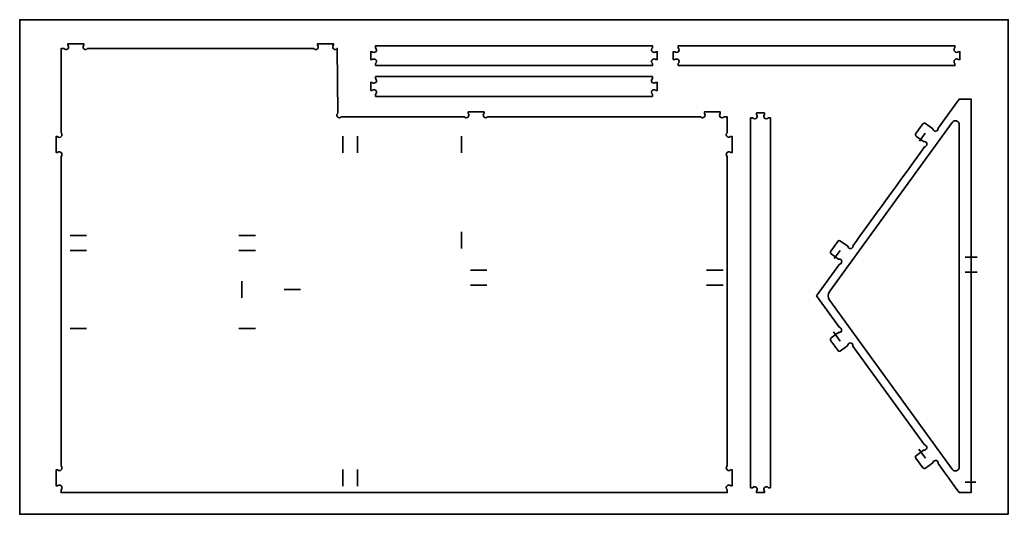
# Model space of a CAD drawing. Header units: millimetres. Extents: x -2454 to 295, y -161 to 465.
# Drawn here: x -305 to 295, y 165 to 465 of the extents above; entities that cross this region are included whole.
import ezdxf

# ---------------------------------------------------------------- set-up
doc = ezdxf.new("R2010")
doc.units = ezdxf.units.MM
doc.header["$MEASUREMENT"] = 0
for name, color, linetype in [('Cut Inside', 7, 'Continuous'), ('Cut On', 7, 'Continuous'), ('Cut Outside', 7, 'Continuous'), ('Score', 7, 'Continuous')]:
    doc.layers.add(name, color=color, linetype=linetype)

msp = doc.modelspace()

# ---------------------------------------------------------------- linework, layer by layer
at = {"layer": 'Cut Inside', "color": 22, "lineweight": 35}
for points in [[(186.9897, 300.7693), (186.9897, 300.7693), (261.2744, 403.1882), (261.2744, 403.1882)], [(261.2744, 403.1882), (262.6402, 405.0709), (265.6171, 404.1053), (265.6171, 401.7788)], [(265.6171, 401.7788), (265.6171, 401.7788), (265.6171, 194.1233), (265.6171, 194.1233)], [(186.9897, 295.1328), (185.7705, 296.814), (185.7705, 299.0881), (186.9897, 300.7693)], [(261.2744, 192.7142), (261.2744, 192.7142), (186.9897, 295.1328), (186.9897, 295.1328)], [(265.6171, 194.1233), (265.6171, 191.7971), (262.6402, 190.8311), (261.2744, 192.7142)]]:
    msp.add_open_spline(points, degree=3, dxfattribs=at)
at = {"layer": 'Cut On', "color": 140, "lineweight": 35}
for points in [[(245.0231, 396.6492), (245.0231, 396.6492), (241.4529, 391.8393), (241.4529, 391.8393)], [(-108.583, 394.7843), (-108.583, 394.7843), (-108.583, 384.7168), (-108.583, 384.7168)], [(-99.5831, 394.7843), (-99.5831, 394.7843), (-99.5831, 384.7168), (-99.5831, 384.7168)], [(-36.583, 394.7843), (-36.583, 394.7843), (-36.583, 384.7168), (-36.583, 384.7168)], [(-36.583, 336.7754), (-36.583, 336.7754), (-36.583, 326.7078), (-36.583, 326.7078)], [(-274.1166, 334.5508), (-274.1166, 334.5508), (-264.0491, 334.5508), (-264.0491, 334.5508)], [(-171.6667, 334.5508), (-171.6667, 334.5508), (-161.5992, 334.5508), (-161.5992, 334.5508)], [(-274.1166, 325.5508), (-274.1166, 325.5508), (-264.0491, 325.5508), (-264.0491, 325.5508)], [(-171.6667, 325.5508), (-171.6667, 325.5508), (-161.5992, 325.5508), (-161.5992, 325.5508)], [(193.3646, 325.4107), (193.3646, 325.4107), (189.7944, 320.6008), (189.7944, 320.6008)], [(269.2173, 321.3358), (269.2173, 321.3358), (276.5336, 321.3358), (276.5336, 321.3358)], [(-31.1168, 313.4417), (-31.1168, 313.4417), (-21.0493, 313.4417), (-21.0493, 313.4417)], [(112.2831, 313.4417), (112.2831, 313.4417), (122.3507, 313.4417), (122.3507, 313.4417)], [(269.2173, 312.2517), (269.2173, 312.2517), (276.5336, 312.2517), (276.5336, 312.2517)], [(-169.7829, 306.8844), (-169.7829, 306.8844), (-169.7829, 296.8169), (-169.7829, 296.8169)], [(-144.2167, 301.8506), (-144.2167, 301.8506), (-134.1492, 301.8506), (-134.1492, 301.8506)], [(-31.1168, 304.4417), (-31.1168, 304.4417), (-21.0493, 304.4417), (-21.0493, 304.4417)], [(112.2831, 304.4417), (112.2831, 304.4417), (122.3507, 304.4417), (122.3507, 304.4417)], [(-274.1166, 278.1508), (-274.1166, 278.1508), (-264.0491, 278.1508), (-264.0491, 278.1508)], [(-171.6667, 278.1508), (-171.6667, 278.1508), (-161.5992, 278.1508), (-161.5992, 278.1508)], [(193.374, 270.4978), (193.374, 270.4978), (189.2652, 276.1361), (189.2652, 276.1361)], [(245.1073, 199.3808), (245.1073, 199.3808), (240.9986, 205.0192), (240.9986, 205.0192)], [(-108.583, 192.5843), (-108.583, 192.5843), (-108.583, 182.5168), (-108.583, 182.5168)], [(-99.5831, 192.5843), (-99.5831, 192.5843), (-99.5831, 182.5168), (-99.5831, 182.5168)], [(269.2173, 184.899), (269.2173, 184.899), (275.6517, 184.899), (275.6517, 184.899)]]:
    msp.add_open_spline(points, degree=3, dxfattribs=at)
at = {"layer": 'Cut Outside', "color": 75, "lineweight": 35}
for points, knots in [([(-275.404, 450.0195), (-275.16, 449.7404), (-275.0122, 449.375), (-275.0122, 448.9752), (-275.0122, 448.9752), (-275.0122, 448.0984), (-275.7229, 447.3877), (-276.5997, 447.3877), (-276.5997, 447.3877), (-277.0858, 447.3877), (-277.5209, 447.6062), (-277.8121, 447.9503)], [0, 0, 0, 0, 0.25, 0.25, 0.25, 0.25000001, 0.5, 0.5, 0.5, 0.50000001, 1, 1, 1, 1]), ([(-265.84, 450.0195), (-265.84, 450.0195), (-265.8044, 450.0996), (-265.8044, 450.0996), (-265.8044, 450.0996), (-265.8044, 450.0996), (-265.8044, 450.9507), (-265.8044, 450.9507), (-265.8044, 450.9507), (-265.8044, 450.9507), (-275.4038, 450.9507), (-275.4038, 450.9507), (-275.4038, 450.9507), (-275.4038, 450.9507), (-275.404, 450.0195), (-275.404, 450.0195)], [0, 0, 0, 0, 0.2, 0.2, 0.2, 0.20000001, 0.4, 0.4, 0.4, 0.40000001, 0.6, 0.6, 0.6, 0.60000001, 1, 1, 1, 1]), ([(-263.4319, 447.9503), (-263.7231, 447.6062), (-264.1581, 447.3877), (-264.6443, 447.3877), (-264.6443, 447.3877), (-265.521, 447.3877), (-266.2318, 448.0984), (-266.2318, 448.9752), (-266.2318, 448.9752), (-266.2318, 449.375), (-266.0839, 449.7404), (-265.84, 450.0195)], [0, 0, 0, 0, 0.25, 0.25, 0.25, 0.25000001, 0.5, 0.5, 0.5, 0.50000001, 1, 1, 1, 1]), ([(-123.8775, 450.0195), (-123.6335, 449.7404), (-123.4856, 449.375), (-123.4856, 448.9752), (-123.4856, 448.9752), (-123.4856, 448.0984), (-124.1964, 447.3877), (-125.0731, 447.3877), (-125.0731, 447.3877), (-125.5593, 447.3877), (-125.9943, 447.6062), (-126.2855, 447.9503)], [0, 0, 0, 0, 0.25, 0.25, 0.25, 0.25000001, 0.5, 0.5, 0.5, 0.50000001, 1, 1, 1, 1]), ([(-114.3134, 450.0195), (-114.3134, 450.0195), (-114.2779, 450.0996), (-114.2779, 450.0996), (-114.2779, 450.0996), (-114.2779, 450.0996), (-114.2779, 450.9507), (-114.2779, 450.9507), (-114.2779, 450.9507), (-114.2779, 450.9507), (-123.8773, 450.9507), (-123.8773, 450.9507), (-123.8773, 450.9507), (-123.8773, 450.9507), (-123.8775, 450.0195), (-123.8775, 450.0195)], [0, 0, 0, 0, 0.2, 0.2, 0.2, 0.20000001, 0.4, 0.4, 0.4, 0.40000001, 0.6, 0.6, 0.6, 0.60000001, 1, 1, 1, 1]), ([(-111.9053, 447.9503), (-112.1965, 447.6062), (-112.6316, 447.3877), (-113.1177, 447.3877), (-113.1177, 447.3877), (-113.9945, 447.3877), (-114.7052, 448.0984), (-114.7052, 448.9752), (-114.7052, 448.9752), (-114.7052, 449.375), (-114.5574, 449.7404), (-114.3134, 450.0195)], [0, 0, 0, 0, 0.25, 0.25, 0.25, 0.25000001, 0.5, 0.5, 0.5, 0.50000001, 1, 1, 1, 1]), ([(-277.8121, 447.9503), (-277.8121, 447.9503), (-279.6041, 447.9507), (-279.6041, 447.9507), (-279.6041, 447.9507), (-279.6041, 447.9507), (-279.6041, 396.9229), (-279.6041, 396.9229), (-279.6041, 396.9229), (-279.6041, 396.9229), (-279.6044, 396.9992), (-279.6044, 396.9992), (-279.6044, 396.9992), (-279.6044, 396.9992), (-279.6041, 396.9229), (-279.6041, 396.9229)], [0, 0, 0, 0, 0.2, 0.2, 0.2, 0.20000001, 0.4, 0.4, 0.4, 0.40000001, 0.6, 0.6, 0.6, 0.60000001, 1, 1, 1, 1]), ([(-126.2855, 447.9503), (-126.2855, 447.9503), (-263.3556, 447.9507), (-263.3556, 447.9507), (-263.3556, 447.9507), (-263.3556, 447.9507), (-263.4319, 447.9503), (-263.4319, 447.9503)], [0, 0, 0, 0, 0.33333333, 0.33333333, 0.33333333, 0.33333334, 1, 1, 1, 1]), ([(-111.6054, 408.892), (-111.6054, 408.892), (-111.9053, 447.9503), (-111.9053, 447.9503), (-111.9053, 447.9503), (-111.9053, 447.9503), (-111.6043, 447.9507), (-111.6043, 447.9507)], [0, 0, 0, 0, 0.33333333, 0.33333333, 0.33333333, 0.33333334, 1, 1, 1, 1]), ([(-90.7122, 446.023), (-90.7122, 446.023), (-90.7923, 446.0586), (-90.7923, 446.0586), (-90.7923, 446.0586), (-90.7923, 446.0586), (-91.6434, 446.0586), (-91.6434, 446.0586), (-91.6434, 446.0586), (-91.6434, 446.0586), (-91.6434, 441.2585), (-91.6434, 441.2585), (-91.6434, 441.2585), (-91.6434, 441.2585), (-90.7122, 441.2584), (-90.7122, 441.2584)], [0, 0, 0, 0, 0.2, 0.2, 0.2, 0.20000001, 0.4, 0.4, 0.4, 0.40000001, 0.6, 0.6, 0.6, 0.60000001, 1, 1, 1, 1]), ([(-88.643, 448.4311), (-88.2989, 448.1399), (-88.0804, 447.7048), (-88.0804, 447.2187), (-88.0804, 447.2187), (-88.0804, 446.342), (-88.7912, 445.6312), (-89.6679, 445.6312), (-89.6679, 445.6312), (-90.0678, 445.6312), (-90.4331, 445.779), (-90.7122, 446.023)], [0, 0, 0, 0, 0.25, 0.25, 0.25, 0.25000001, 0.5, 0.5, 0.5, 0.50000001, 1, 1, 1, 1]), ([(79.3562, 448.4668), (79.3562, 448.4668), (79.3566, 449.6587), (79.3566, 449.6587), (79.3566, 449.6587), (79.3566, 449.6587), (-88.643, 449.6587), (-88.643, 449.6587), (-88.643, 449.6587), (-88.643, 449.6587), (-88.643, 448.4311), (-88.643, 448.4311)], [0, 0, 0, 0, 0.25, 0.25, 0.25, 0.25000001, 0.5, 0.5, 0.5, 0.50000001, 1, 1, 1, 1]), ([(81.4254, 446.0587), (81.1463, 445.8147), (80.781, 445.6669), (80.3811, 445.6669), (80.3811, 445.6669), (79.5044, 445.6669), (78.7936, 446.3777), (78.7936, 447.2544), (78.7936, 447.2544), (78.7936, 447.7405), (79.0121, 448.1756), (79.3562, 448.4668)], [0, 0, 0, 0, 0.25, 0.25, 0.25, 0.25000001, 0.5, 0.5, 0.5, 0.50000001, 1, 1, 1, 1]), ([(81.4254, 441.2941), (81.4254, 441.2941), (81.5055, 441.2585), (81.5055, 441.2585), (81.5055, 441.2585), (81.5055, 441.2585), (82.3566, 441.2585), (82.3566, 441.2585), (82.3566, 441.2585), (82.3566, 441.2585), (82.3566, 446.0586), (82.3566, 446.0586), (82.3566, 446.0586), (82.3566, 446.0586), (81.4254, 446.0587), (81.4254, 446.0587)], [0, 0, 0, 0, 0.2, 0.2, 0.2, 0.20000001, 0.4, 0.4, 0.4, 0.40000001, 0.6, 0.6, 0.6, 0.60000001, 1, 1, 1, 1]), ([(92.9472, 446.023), (92.9472, 446.023), (92.8671, 446.0586), (92.8671, 446.0586), (92.8671, 446.0586), (92.8671, 446.0586), (92.016, 446.0586), (92.016, 446.0586), (92.016, 446.0586), (92.016, 446.0586), (92.016, 441.2585), (92.016, 441.2585), (92.016, 441.2585), (92.016, 441.2585), (92.9472, 441.2584), (92.9472, 441.2584)], [0, 0, 0, 0, 0.2, 0.2, 0.2, 0.20000001, 0.4, 0.4, 0.4, 0.40000001, 0.6, 0.6, 0.6, 0.60000001, 1, 1, 1, 1]), ([(95.0164, 448.4311), (95.3605, 448.1399), (95.579, 447.7048), (95.579, 447.2187), (95.579, 447.2187), (95.579, 446.342), (94.8682, 445.6312), (93.9915, 445.6312), (93.9915, 445.6312), (93.5916, 445.6312), (93.2263, 445.779), (92.9472, 446.023)], [0, 0, 0, 0, 0.25, 0.25, 0.25, 0.25000001, 0.5, 0.5, 0.5, 0.50000001, 1, 1, 1, 1]), ([(263.0157, 448.4668), (263.0157, 448.4668), (263.0161, 449.6587), (263.0161, 449.6587), (263.0161, 449.6587), (263.0161, 449.6587), (95.0164, 449.6587), (95.0164, 449.6587), (95.0164, 449.6587), (95.0164, 449.6587), (95.0164, 448.4311), (95.0164, 448.4311)], [0, 0, 0, 0, 0.25, 0.25, 0.25, 0.25000001, 0.5, 0.5, 0.5, 0.50000001, 1, 1, 1, 1]), ([(265.0849, 446.0587), (264.8058, 445.8147), (264.4405, 445.6669), (264.0406, 445.6669), (264.0406, 445.6669), (263.1639, 445.6669), (262.4531, 446.3777), (262.4531, 447.2544), (262.4531, 447.2544), (262.4531, 447.7405), (262.6716, 448.1756), (263.0157, 448.4668)], [0, 0, 0, 0, 0.25, 0.25, 0.25, 0.25000001, 0.5, 0.5, 0.5, 0.50000001, 1, 1, 1, 1]), ([(265.0849, 441.2941), (265.0849, 441.2941), (265.165, 441.2585), (265.165, 441.2585), (265.165, 441.2585), (265.165, 441.2585), (266.0161, 441.2585), (266.0161, 441.2585), (266.0161, 441.2585), (266.0161, 441.2585), (266.0161, 446.0586), (266.0161, 446.0586), (266.0161, 446.0586), (266.0161, 446.0586), (265.0849, 446.0587), (265.0849, 446.0587)], [0, 0, 0, 0, 0.2, 0.2, 0.2, 0.20000001, 0.4, 0.4, 0.4, 0.40000001, 0.6, 0.6, 0.6, 0.60000001, 1, 1, 1, 1]), ([(-90.7122, 441.2584), (-90.4331, 441.5023), (-90.0678, 441.6502), (-89.6679, 441.6502), (-89.6679, 441.6502), (-88.7912, 441.6502), (-88.0804, 440.9394), (-88.0804, 440.0627), (-88.0804, 440.0627), (-88.0804, 439.5766), (-88.2989, 439.1415), (-88.643, 438.8503)], [0, 0, 0, 0, 0.25, 0.25, 0.25, 0.25000001, 0.5, 0.5, 0.5, 0.50000001, 1, 1, 1, 1]), ([(-88.643, 437.6584), (-88.643, 437.6584), (79.3566, 437.6584), (79.3566, 437.6584), (79.3566, 437.6584), (79.3566, 437.6584), (79.3566, 438.8097), (79.3566, 438.8097), (79.3566, 438.8097), (79.3566, 438.8097), (79.3562, 438.886), (79.3562, 438.886)], [0, 0, 0, 0, 0.25, 0.25, 0.25, 0.25000001, 0.5, 0.5, 0.5, 0.50000001, 1, 1, 1, 1]), ([(79.3562, 438.886), (79.0121, 439.1772), (78.7936, 439.6123), (78.7936, 440.0984), (78.7936, 440.0984), (78.7936, 440.9751), (79.5044, 441.6859), (80.3811, 441.6859), (80.3811, 441.6859), (80.781, 441.6859), (81.1463, 441.538), (81.4254, 441.2941)], [0, 0, 0, 0, 0.25, 0.25, 0.25, 0.25000001, 0.5, 0.5, 0.5, 0.50000001, 1, 1, 1, 1]), ([(92.9472, 441.2584), (93.2263, 441.5023), (93.5916, 441.6502), (93.9915, 441.6502), (93.9915, 441.6502), (94.8682, 441.6502), (95.579, 440.9394), (95.579, 440.0627), (95.579, 440.0627), (95.579, 439.5766), (95.3605, 439.1415), (95.0164, 438.8503)], [0, 0, 0, 0, 0.25, 0.25, 0.25, 0.25000001, 0.5, 0.5, 0.5, 0.50000001, 1, 1, 1, 1]), ([(95.0164, 437.6584), (95.0164, 437.6584), (263.0161, 437.6584), (263.0161, 437.6584), (263.0161, 437.6584), (263.0161, 437.6584), (263.0161, 438.8097), (263.0161, 438.8097), (263.0161, 438.8097), (263.0161, 438.8097), (263.0157, 438.886), (263.0157, 438.886)], [0, 0, 0, 0, 0.25, 0.25, 0.25, 0.25000001, 0.5, 0.5, 0.5, 0.50000001, 1, 1, 1, 1]), ([(263.0157, 438.886), (262.6716, 439.1772), (262.4531, 439.6123), (262.4531, 440.0984), (262.4531, 440.0984), (262.4531, 440.9751), (263.1639, 441.6859), (264.0406, 441.6859), (264.0406, 441.6859), (264.4405, 441.6859), (264.8058, 441.538), (265.0849, 441.2941)], [0, 0, 0, 0, 0.25, 0.25, 0.25, 0.25000001, 0.5, 0.5, 0.5, 0.50000001, 1, 1, 1, 1]), ([(-90.7122, 427.3713), (-90.7122, 427.3713), (-90.7923, 427.4068), (-90.7923, 427.4068), (-90.7923, 427.4068), (-90.7923, 427.4068), (-91.6434, 427.4068), (-91.6434, 427.4068), (-91.6434, 427.4068), (-91.6434, 427.4068), (-91.6434, 422.6068), (-91.6434, 422.6068), (-91.6434, 422.6068), (-91.6434, 422.6068), (-90.7122, 422.6066), (-90.7122, 422.6066)], [0, 0, 0, 0, 0.2, 0.2, 0.2, 0.20000001, 0.4, 0.4, 0.4, 0.40000001, 0.6, 0.6, 0.6, 0.60000001, 1, 1, 1, 1]), ([(-88.643, 429.7794), (-88.2989, 429.4882), (-88.0804, 429.0531), (-88.0804, 428.567), (-88.0804, 428.567), (-88.0804, 427.6902), (-88.7912, 426.9795), (-89.6679, 426.9795), (-89.6679, 426.9795), (-90.0678, 426.9795), (-90.4331, 427.1273), (-90.7122, 427.3713)], [0, 0, 0, 0, 0.25, 0.25, 0.25, 0.25000001, 0.5, 0.5, 0.5, 0.50000001, 1, 1, 1, 1]), ([(79.3562, 429.8151), (79.3562, 429.8151), (79.3566, 431.007), (79.3566, 431.007), (79.3566, 431.007), (79.3566, 431.007), (-88.643, 431.007), (-88.643, 431.007), (-88.643, 431.007), (-88.643, 431.007), (-88.643, 429.7794), (-88.643, 429.7794)], [0, 0, 0, 0, 0.25, 0.25, 0.25, 0.25000001, 0.5, 0.5, 0.5, 0.50000001, 1, 1, 1, 1]), ([(81.4254, 427.407), (81.1463, 427.163), (80.781, 427.0152), (80.3811, 427.0152), (80.3811, 427.0152), (79.5044, 427.0152), (78.7936, 427.7259), (78.7936, 428.6027), (78.7936, 428.6027), (78.7936, 429.0888), (79.0121, 429.5239), (79.3562, 429.8151)], [0, 0, 0, 0, 0.25, 0.25, 0.25, 0.25000001, 0.5, 0.5, 0.5, 0.50000001, 1, 1, 1, 1]), ([(81.4254, 422.6423), (81.4254, 422.6423), (81.5055, 422.6068), (81.5055, 422.6068), (81.5055, 422.6068), (81.5055, 422.6068), (82.3566, 422.6068), (82.3566, 422.6068), (82.3566, 422.6068), (82.3566, 422.6068), (82.3566, 427.4068), (82.3566, 427.4068), (82.3566, 427.4068), (82.3566, 427.4068), (81.4254, 427.407), (81.4254, 427.407)], [0, 0, 0, 0, 0.2, 0.2, 0.2, 0.20000001, 0.4, 0.4, 0.4, 0.40000001, 0.6, 0.6, 0.6, 0.60000001, 1, 1, 1, 1]), ([(-90.7122, 422.6066), (-90.4331, 422.8506), (-90.0678, 422.9984), (-89.6679, 422.9984), (-89.6679, 422.9984), (-88.7912, 422.9984), (-88.0804, 422.2877), (-88.0804, 421.4109), (-88.0804, 421.4109), (-88.0804, 420.9248), (-88.2989, 420.4898), (-88.643, 420.1986)], [0, 0, 0, 0, 0.25, 0.25, 0.25, 0.25000001, 0.5, 0.5, 0.5, 0.50000001, 1, 1, 1, 1]), ([(-88.643, 419.0067), (-88.643, 419.0067), (79.3566, 419.0067), (79.3566, 419.0067), (79.3566, 419.0067), (79.3566, 419.0067), (79.3566, 420.1579), (79.3566, 420.1579), (79.3566, 420.1579), (79.3566, 420.1579), (79.3562, 420.2343), (79.3562, 420.2343)], [0, 0, 0, 0, 0.25, 0.25, 0.25, 0.25000001, 0.5, 0.5, 0.5, 0.50000001, 1, 1, 1, 1]), ([(79.3562, 420.2343), (79.0121, 420.5255), (78.7936, 420.9605), (78.7936, 421.4466), (78.7936, 421.4466), (78.7936, 422.3234), (79.5044, 423.0341), (80.3811, 423.0341), (80.3811, 423.0341), (80.781, 423.0341), (81.1463, 422.8863), (81.4254, 422.6423)], [0, 0, 0, 0, 0.25, 0.25, 0.25, 0.25000001, 0.5, 0.5, 0.5, 0.50000001, 1, 1, 1, 1]), ([(252.8139, 399.6565), (252.8139, 399.6565), (265.621, 417.3493), (265.621, 417.3493), (265.621, 417.3493), (265.621, 417.3493), (272.8211, 417.3493), (272.8211, 417.3493), (272.8211, 417.3493), (272.8211, 417.3493), (272.8211, 178.5491), (272.8211, 178.5491), (272.8211, 178.5491), (272.8211, 178.5491), (265.621, 178.5491), (265.621, 178.5491), (265.621, 178.5491), (265.621, 178.5491), (252.7961, 196.2232), (252.7961, 196.2232)], [0, 0, 0, 0, 0.16666667, 0.16666667, 0.16666667, 0.16666668, 0.33333333, 0.33333333, 0.33333333, 0.33333334, 0.5, 0.5, 0.5, 0.50000001, 0.66666667, 0.66666667, 0.66666667, 0.66666668, 1, 1, 1, 1]), ([(-109.4813, 406.5494), (-109.7714, 406.2345), (-110.1873, 406.0372), (-110.6492, 406.0372), (-110.6492, 406.0372), (-111.5259, 406.0372), (-112.2367, 406.748), (-112.2367, 407.6247), (-112.2367, 407.6247), (-112.2367, 408.1424), (-111.9889, 408.6022), (-111.6054, 408.892)], [0, 0, 0, 0, 0.25, 0.25, 0.25, 0.25000001, 0.5, 0.5, 0.5, 0.50000001, 1, 1, 1, 1]), ([(-32.4412, 408.6284), (-32.1972, 408.3493), (-32.0494, 407.984), (-32.0494, 407.5841), (-32.0494, 407.5841), (-32.0494, 406.7074), (-32.7601, 405.9966), (-33.6369, 405.9966), (-33.6369, 405.9966), (-34.123, 405.9966), (-34.5581, 406.2151), (-34.8493, 406.5593)], [0, 0, 0, 0, 0.25, 0.25, 0.25, 0.25000001, 0.5, 0.5, 0.5, 0.50000001, 1, 1, 1, 1]), ([(-22.8772, 408.6284), (-22.8772, 408.6284), (-22.8416, 408.7085), (-22.8416, 408.7085), (-22.8416, 408.7085), (-22.8416, 408.7085), (-22.8416, 409.5596), (-22.8416, 409.5596), (-22.8416, 409.5596), (-22.8416, 409.5596), (-32.441, 409.5596), (-32.441, 409.5596), (-32.441, 409.5596), (-32.441, 409.5596), (-32.4412, 408.6284), (-32.4412, 408.6284)], [0, 0, 0, 0, 0.2, 0.2, 0.2, 0.20000001, 0.4, 0.4, 0.4, 0.40000001, 0.6, 0.6, 0.6, 0.60000001, 1, 1, 1, 1]), ([(-20.3928, 406.5596), (-20.3928, 406.5596), (-21.1954, 405.9966), (-21.6815, 405.9966), (-21.6815, 405.9966), (-22.5582, 405.9966), (-23.269, 406.7074), (-23.269, 407.5841), (-23.269, 407.5841), (-23.269, 407.984), (-23.1211, 408.3493), (-22.8772, 408.6284)], [0, 0, 0, 0, 0.25, 0.25, 0.25, 0.25000001, 0.5, 0.5, 0.5, 0.50000001, 1, 1, 1, 1]), ([(110.949, 408.6284), (111.193, 408.3493), (111.3408, 407.984), (111.3408, 407.5841), (111.3408, 407.5841), (111.3408, 406.7074), (110.6301, 405.9966), (109.7533, 405.9966), (109.7533, 405.9966), (109.2672, 405.9966), (108.8321, 406.2151), (108.5409, 406.5593)], [0, 0, 0, 0, 0.25, 0.25, 0.25, 0.25000001, 0.5, 0.5, 0.5, 0.50000001, 1, 1, 1, 1]), ([(120.513, 408.6284), (120.513, 408.6284), (120.5486, 408.7085), (120.5486, 408.7085), (120.5486, 408.7085), (120.5486, 408.7085), (120.5486, 409.5596), (120.5486, 409.5596), (120.5486, 409.5596), (120.5486, 409.5596), (110.9492, 409.5596), (110.9492, 409.5596), (110.9492, 409.5596), (110.9492, 409.5596), (110.949, 408.6284), (110.949, 408.6284)], [0, 0, 0, 0, 0.2, 0.2, 0.2, 0.20000001, 0.4, 0.4, 0.4, 0.40000001, 0.6, 0.6, 0.6, 0.60000001, 1, 1, 1, 1]), ([(122.9211, 406.5593), (122.6299, 406.2151), (122.1948, 405.9966), (121.7087, 405.9966), (121.7087, 405.9966), (120.832, 405.9966), (120.1212, 406.7074), (120.1212, 407.5841), (120.1212, 407.5841), (120.1212, 407.984), (120.269, 408.3493), (120.513, 408.6284)], [0, 0, 0, 0, 0.25, 0.25, 0.25, 0.25000001, 0.5, 0.5, 0.5, 0.50000001, 1, 1, 1, 1]), ([(142.5944, 408.0193), (142.897, 407.6731), (143.0517, 407.1943), (142.9598, 406.6814), (142.9598, 406.6814), (142.841, 406.0177), (142.2832, 405.4899), (141.6147, 405.4018), (141.6147, 405.4018), (141.0427, 405.3264), (140.52, 405.5557), (140.1863, 405.9501)], [0, 0, 0, 0, 0.25, 0.25, 0.25, 0.25000001, 0.5, 0.5, 0.5, 0.50000001, 1, 1, 1, 1]), ([(147.359, 408.0193), (147.359, 408.0193), (147.3946, 408.0994), (147.3946, 408.0994), (147.3946, 408.0994), (147.3946, 408.0994), (147.3946, 408.9505), (147.3946, 408.9505), (147.3946, 408.9505), (147.3946, 408.9505), (142.5945, 408.9505), (142.5945, 408.9505), (142.5945, 408.9505), (142.5945, 408.9505), (142.5944, 408.0193), (142.5944, 408.0193)], [0, 0, 0, 0, 0.2, 0.2, 0.2, 0.20000001, 0.4, 0.4, 0.4, 0.40000001, 0.6, 0.6, 0.6, 0.60000001, 1, 1, 1, 1]), ([(149.7671, 405.9501), (149.4334, 405.5557), (148.9107, 405.3264), (148.3388, 405.4018), (148.3388, 405.4018), (147.6703, 405.4899), (147.1124, 406.0177), (146.9936, 406.6814), (146.9936, 406.6814), (146.9017, 407.1943), (147.0564, 407.6731), (147.359, 408.0193)], [0, 0, 0, 0, 0.25, 0.25, 0.25, 0.25000001, 0.5, 0.5, 0.5, 0.50000001, 1, 1, 1, 1]), ([(124.7952, 396.9585), (124.7952, 396.9585), (124.7953, 406.5596), (124.7953, 406.5596), (124.7953, 406.5596), (124.7953, 406.5596), (122.9974, 406.5596), (122.9974, 406.5596), (122.9974, 406.5596), (122.9974, 406.5596), (122.9211, 406.5593), (122.9211, 406.5593)], [0, 0, 0, 0, 0.25, 0.25, 0.25, 0.25000001, 0.5, 0.5, 0.5, 0.50000001, 1, 1, 1, 1]), ([(138.9944, 405.9501), (138.9944, 405.9501), (138.9944, 181.5507), (138.9944, 181.5507), (138.9944, 181.5507), (138.9944, 181.5507), (140.1457, 181.5507), (140.1457, 181.5507), (140.1457, 181.5507), (140.1457, 181.5507), (140.222, 181.5511), (140.222, 181.5511)], [0, 0, 0, 0, 0.25, 0.25, 0.25, 0.25000001, 0.5, 0.5, 0.5, 0.50000001, 1, 1, 1, 1]), ([(149.8028, 181.5511), (149.8028, 181.5511), (150.9947, 181.5507), (150.9947, 181.5507), (150.9947, 181.5507), (150.9947, 181.5507), (150.9947, 405.9501), (150.9947, 405.9501), (150.9947, 405.9501), (150.9947, 405.9501), (149.7671, 405.9501), (149.7671, 405.9501)], [0, 0, 0, 0, 0.25, 0.25, 0.25, 0.25000001, 0.5, 0.5, 0.5, 0.50000001, 1, 1, 1, 1]), ([(245.2159, 402.5013), (245.2159, 402.5013), (249.6628, 399.2758), (249.6628, 399.2758), (249.6628, 399.2758), (249.6628, 399.2758), (249.6618, 399.2764), (249.6618, 399.2764)], [0, 0, 0, 0, 0.33333333, 0.33333333, 0.33333333, 0.33333334, 1, 1, 1, 1]), ([(-279.6041, 396.9229), (-279.2599, 396.6316), (-279.0414, 396.1966), (-279.0414, 395.7105), (-279.0414, 395.7105), (-279.0414, 394.8337), (-279.7522, 394.123), (-280.6289, 394.123), (-280.6289, 394.123), (-281.0288, 394.123), (-281.3941, 394.2708), (-281.6732, 394.5148)], [0, 0, 0, 0, 0.25, 0.25, 0.25, 0.25000001, 0.5, 0.5, 0.5, 0.50000001, 1, 1, 1, 1]), ([(126.8644, 394.5505), (126.5853, 394.3065), (126.22, 394.1587), (125.8201, 394.1587), (125.8201, 394.1587), (124.9434, 394.1587), (124.2326, 394.8694), (124.2326, 395.7462), (124.2326, 395.7462), (124.2326, 396.2323), (124.4511, 396.6673), (124.7952, 396.9585)], [0, 0, 0, 0, 0.25, 0.25, 0.25, 0.25000001, 0.5, 0.5, 0.5, 0.50000001, 1, 1, 1, 1]), ([(249.6618, 399.2764), (249.7459, 398.4789), (250.4206, 397.8575), (251.2404, 397.8575), (251.2404, 397.8575), (252.1172, 397.8575), (252.8279, 398.5682), (252.8279, 399.445), (252.8279, 399.445), (252.8279, 399.5167), (252.8232, 399.5873), (252.8139, 399.6565)], [0, 0, 0, 0, 0.25, 0.25, 0.25, 0.25000001, 0.5, 0.5, 0.5, 0.50000001, 1, 1, 1, 1]), ([(-281.6732, 394.5148), (-281.6732, 394.5148), (-281.7533, 394.5503), (-281.7533, 394.5503), (-281.7533, 394.5503), (-281.7533, 394.5503), (-282.6044, 394.5503), (-282.6044, 394.5503), (-282.6044, 394.5503), (-282.6044, 394.5503), (-282.6044, 384.9509), (-282.6044, 384.9509), (-282.6044, 384.9509), (-282.6044, 384.9509), (-281.6732, 384.9507), (-281.6732, 384.9507)], [0, 0, 0, 0, 0.2, 0.2, 0.2, 0.20000001, 0.4, 0.4, 0.4, 0.40000001, 0.6, 0.6, 0.6, 0.60000001, 1, 1, 1, 1]), ([(126.8644, 384.9864), (126.8644, 384.9864), (126.9445, 384.9509), (126.9445, 384.9509), (126.9445, 384.9509), (126.9445, 384.9509), (127.7956, 384.9509), (127.7956, 384.9509), (127.7956, 384.9509), (127.7956, 384.9509), (127.7956, 394.5503), (127.7956, 394.5503), (127.7956, 394.5503), (127.7956, 394.5503), (126.8644, 394.5505), (126.8644, 394.5505)], [0, 0, 0, 0, 0.2, 0.2, 0.2, 0.20000001, 0.4, 0.4, 0.4, 0.40000001, 0.6, 0.6, 0.6, 0.60000001, 1, 1, 1, 1]), ([(244.616, 388.4033), (245.4003, 388.4998), (246.0075, 389.1684), (246.0075, 389.9788), (246.0075, 389.9788), (246.0075, 390.8555), (245.2968, 391.5663), (244.42, 391.5663), (244.42, 391.5663), (244.2799, 391.5663), (244.0137, 391.5139), (244.0137, 391.5139)], [0, 0, 0, 0, 0.25, 0.25, 0.25, 0.25000001, 0.5, 0.5, 0.5, 0.50000001, 1, 1, 1, 1]), ([(-281.6732, 384.9507), (-281.3941, 385.1947), (-281.0288, 385.3425), (-280.6289, 385.3425), (-280.6289, 385.3425), (-279.7522, 385.3425), (-279.0414, 384.6318), (-279.0414, 383.755), (-279.0414, 383.755), (-279.0414, 383.2689), (-279.2599, 382.8339), (-279.6041, 382.5427)], [0, 0, 0, 0, 0.25, 0.25, 0.25, 0.25000001, 0.5, 0.5, 0.5, 0.50000001, 1, 1, 1, 1]), ([(124.7952, 382.5784), (124.4511, 382.8696), (124.2326, 383.3046), (124.2326, 383.7907), (124.2326, 383.7907), (124.2326, 384.6675), (124.9434, 385.3782), (125.8201, 385.3782), (125.8201, 385.3782), (126.22, 385.3782), (126.5853, 385.2304), (126.8644, 384.9864)], [0, 0, 0, 0, 0.25, 0.25, 0.25, 0.25000001, 0.5, 0.5, 0.5, 0.50000001, 1, 1, 1, 1]), ([(201.1193, 328.383), (201.1193, 328.383), (201.1023, 328.3953), (201.1023, 328.3953), (201.1023, 328.3953), (201.1023, 328.3953), (244.616, 388.4033), (244.616, 388.4033)], [0, 0, 0, 0, 0.33333333, 0.33333333, 0.33333333, 0.33333334, 1, 1, 1, 1]), ([(-279.6041, 382.5427), (-279.6041, 382.5427), (-279.6041, 194.723), (-279.6041, 194.723), (-279.6041, 194.723), (-279.6041, 194.723), (-279.6044, 194.7993), (-279.6044, 194.7993), (-279.6044, 194.7993), (-279.6044, 194.7993), (-279.6041, 194.723), (-279.6041, 194.723)], [0, 0, 0, 0, 0.25, 0.25, 0.25, 0.25000001, 0.5, 0.5, 0.5, 0.50000001, 1, 1, 1, 1]), ([(124.7952, 194.7583), (124.7952, 194.7583), (124.7952, 382.5784), (124.7952, 382.5784), (124.7952, 382.5784), (124.7952, 382.5784), (124.7956, 382.502), (124.7956, 382.502), (124.7956, 382.502), (124.7956, 382.502), (124.7952, 382.5784), (124.7952, 382.5784)], [0, 0, 0, 0, 0.25, 0.25, 0.25, 0.25000001, 0.5, 0.5, 0.5, 0.50000001, 1, 1, 1, 1]), ([(193.5212, 331.2278), (193.5212, 331.2278), (197.9682, 328.0023), (197.9682, 328.0023), (197.9682, 328.0023), (197.9682, 328.0023), (197.9671, 328.0029), (197.9671, 328.0029)], [0, 0, 0, 0, 0.33333333, 0.33333333, 0.33333333, 0.33333334, 1, 1, 1, 1]), ([(197.9671, 328.0029), (198.0512, 327.2054), (198.7259, 326.584), (199.5457, 326.584), (199.5457, 326.584), (200.4225, 326.584), (201.1332, 327.2947), (201.1332, 328.1715), (201.1332, 328.1715), (201.1332, 328.2432), (201.1285, 328.3138), (201.1193, 328.383)], [0, 0, 0, 0, 0.25, 0.25, 0.25, 0.25000001, 0.5, 0.5, 0.5, 0.50000001, 1, 1, 1, 1]), ([(192.9213, 317.1298), (193.7056, 317.2263), (194.3128, 317.8949), (194.3128, 318.7053), (194.3128, 318.7053), (194.3128, 319.582), (193.6021, 320.2928), (192.7253, 320.2928), (192.7253, 320.2928), (192.5853, 320.2928), (192.3191, 320.2404), (192.3191, 320.2404)], [0, 0, 0, 0, 0.25, 0.25, 0.25, 0.25000001, 0.5, 0.5, 0.5, 0.50000001, 1, 1, 1, 1]), ([(179.0199, 297.9496), (179.0199, 297.9496), (192.9279, 317.1251), (192.9279, 317.1251), (192.9279, 317.1251), (192.9279, 317.1251), (192.9213, 317.1298), (192.9213, 317.1298)], [0, 0, 0, 0, 0.33333333, 0.33333333, 0.33333333, 0.33333334, 1, 1, 1, 1]), ([(192.3203, 275.6667), (193.1047, 275.4999), (193.9044, 275.9492), (194.1582, 276.7287), (194.1582, 276.7287), (194.4295, 277.5624), (193.9737, 278.4582), (193.14, 278.7296), (193.14, 278.7296), (193.0718, 278.7518), (193.0032, 278.7691), (192.9345, 278.7818)], [0, 0, 0, 0, 0.25, 0.25, 0.25, 0.25000001, 0.5, 0.5, 0.5, 0.50000001, 1, 1, 1, 1]), ([(187.8778, 272.4373), (187.8778, 272.4373), (192.3213, 275.6676), (192.3213, 275.6676), (192.3213, 275.6676), (192.3213, 275.6676), (192.3203, 275.6667), (192.3203, 275.6667)], [0, 0, 0, 0, 0.33333333, 0.33333333, 0.33333333, 0.33333334, 1, 1, 1, 1]), ([(201.0979, 267.5035), (201.2488, 268.2791), (200.801, 269.0635), (200.0304, 269.3143), (200.0304, 269.3143), (199.1967, 269.5857), (198.3009, 269.1298), (198.0295, 268.2961), (198.0295, 268.2961), (197.9862, 268.1629), (197.9536, 267.8935), (197.9536, 267.8935)], [0, 0, 0, 0, 0.25, 0.25, 0.25, 0.25000001, 0.5, 0.5, 0.5, 0.50000001, 1, 1, 1, 1]), ([(239.576, 201.157), (239.576, 201.157), (244.0195, 204.3873), (244.0195, 204.3873), (244.0195, 204.3873), (244.0195, 204.3873), (244.0185, 204.3865), (244.0185, 204.3865)], [0, 0, 0, 0, 0.33333333, 0.33333333, 0.33333333, 0.33333334, 1, 1, 1, 1]), ([(244.0185, 204.3865), (244.8029, 204.2197), (245.6026, 204.6689), (245.8564, 205.4484), (245.8564, 205.4484), (246.1277, 206.2821), (245.6719, 207.178), (244.8382, 207.4493), (244.8382, 207.4493), (244.77, 207.4715), (244.7014, 207.4888), (244.6327, 207.5015)], [0, 0, 0, 0, 0.25, 0.25, 0.25, 0.25000001, 0.5, 0.5, 0.5, 0.50000001, 1, 1, 1, 1]), ([(252.7961, 196.2232), (252.947, 196.9988), (252.4992, 197.7832), (251.7286, 198.034), (251.7286, 198.034), (250.8949, 198.3054), (249.9991, 197.8495), (249.7277, 197.0158), (249.7277, 197.0158), (249.6844, 196.8826), (249.6518, 196.6133), (249.6518, 196.6133)], [0, 0, 0, 0, 0.25, 0.25, 0.25, 0.25000001, 0.5, 0.5, 0.5, 0.50000001, 1, 1, 1, 1]), ([(-281.6732, 192.3149), (-281.6732, 192.3149), (-281.7533, 192.3504), (-281.7533, 192.3504), (-281.7533, 192.3504), (-281.7533, 192.3504), (-282.6044, 192.3504), (-282.6044, 192.3504), (-282.6044, 192.3504), (-282.6044, 192.3504), (-282.6044, 182.751), (-282.6044, 182.751), (-282.6044, 182.751), (-282.6044, 182.751), (-281.6732, 182.7509), (-281.6732, 182.7509)], [0, 0, 0, 0, 0.2, 0.2, 0.2, 0.20000001, 0.4, 0.4, 0.4, 0.40000001, 0.6, 0.6, 0.6, 0.60000001, 1, 1, 1, 1]), ([(-279.6041, 194.723), (-279.2599, 194.4318), (-279.0414, 193.9967), (-279.0414, 193.5106), (-279.0414, 193.5106), (-279.0414, 192.6338), (-279.7522, 191.9231), (-280.6289, 191.9231), (-280.6289, 191.9231), (-281.0288, 191.9231), (-281.3941, 192.0709), (-281.6732, 192.3149)], [0, 0, 0, 0, 0.25, 0.25, 0.25, 0.25000001, 0.5, 0.5, 0.5, 0.50000001, 1, 1, 1, 1]), ([(126.8644, 192.3502), (126.5853, 192.1062), (126.22, 191.9584), (125.8201, 191.9584), (125.8201, 191.9584), (124.9434, 191.9584), (124.2326, 192.6692), (124.2326, 193.5459), (124.2326, 193.5459), (124.2326, 194.032), (124.4511, 194.4671), (124.7952, 194.7583)], [0, 0, 0, 0, 0.25, 0.25, 0.25, 0.25000001, 0.5, 0.5, 0.5, 0.50000001, 1, 1, 1, 1]), ([(126.8644, 182.7862), (126.8644, 182.7862), (126.9445, 182.7507), (126.9445, 182.7507), (126.9445, 182.7507), (126.9445, 182.7507), (127.7956, 182.7507), (127.7956, 182.7507), (127.7956, 182.7507), (127.7956, 182.7507), (127.7956, 192.3501), (127.7956, 192.3501), (127.7956, 192.3501), (127.7956, 192.3501), (126.8644, 192.3502), (126.8644, 192.3502)], [0, 0, 0, 0, 0.2, 0.2, 0.2, 0.20000001, 0.4, 0.4, 0.4, 0.40000001, 0.6, 0.6, 0.6, 0.60000001, 1, 1, 1, 1]), ([(-281.6732, 182.7509), (-281.3941, 182.9948), (-281.0288, 183.1427), (-280.6289, 183.1427), (-280.6289, 183.1427), (-279.7522, 183.1427), (-279.0414, 182.4319), (-279.0414, 181.5552), (-279.0414, 181.5552), (-279.0414, 181.069), (-279.2599, 180.634), (-279.6041, 180.3428)], [0, 0, 0, 0, 0.25, 0.25, 0.25, 0.25000001, 0.5, 0.5, 0.5, 0.50000001, 1, 1, 1, 1]), ([(-279.6041, 180.3428), (-279.6041, 180.3428), (-279.6041, 178.5507), (-279.6041, 178.5507), (-279.6041, 178.5507), (-279.6041, 178.5507), (124.7956, 178.5507), (124.7956, 178.5507), (124.7956, 178.5507), (124.7956, 178.5507), (124.7956, 180.3018), (124.7956, 180.3018), (124.7956, 180.3018), (124.7956, 180.3018), (124.7952, 180.3781), (124.7952, 180.3781)], [0, 0, 0, 0, 0.2, 0.2, 0.2, 0.20000001, 0.4, 0.4, 0.4, 0.40000001, 0.6, 0.6, 0.6, 0.60000001, 1, 1, 1, 1]), ([(124.7952, 180.3781), (124.4511, 180.6693), (124.2326, 181.1044), (124.2326, 181.5905), (124.2326, 181.5905), (124.2326, 182.4673), (124.9434, 183.178), (125.8201, 183.178), (125.8201, 183.178), (126.22, 183.178), (126.5853, 183.0302), (126.8644, 182.7862)], [0, 0, 0, 0, 0.25, 0.25, 0.25, 0.25000001, 0.5, 0.5, 0.5, 0.50000001, 1, 1, 1, 1]), ([(140.222, 181.5511), (140.5557, 181.9455), (141.0784, 182.1749), (141.6504, 182.0995), (141.6504, 182.0995), (142.3189, 182.0113), (142.8767, 181.4835), (142.9955, 180.8198), (142.9955, 180.8198), (143.0874, 180.307), (142.9327, 179.8281), (142.6301, 179.4819)], [0, 0, 0, 0, 0.25, 0.25, 0.25, 0.25000001, 0.5, 0.5, 0.5, 0.50000001, 1, 1, 1, 1]), ([(147.3947, 179.4819), (147.0921, 179.8281), (146.9374, 180.307), (147.0293, 180.8198), (147.0293, 180.8198), (147.1481, 181.4835), (147.7059, 182.0113), (148.3745, 182.0995), (148.3745, 182.0995), (148.9464, 182.1749), (149.4691, 181.9455), (149.8028, 181.5511)], [0, 0, 0, 0, 0.25, 0.25, 0.25, 0.25000001, 0.5, 0.5, 0.5, 0.50000001, 1, 1, 1, 1]), ([(142.6301, 179.4819), (142.6301, 179.4819), (142.5945, 179.4018), (142.5945, 179.4018), (142.5945, 179.4018), (142.5945, 179.4018), (142.5945, 178.5508), (142.5945, 178.5508), (142.5945, 178.5508), (142.5945, 178.5508), (147.3946, 178.5508), (147.3946, 178.5508), (147.3946, 178.5508), (147.3946, 178.5508), (147.3947, 179.4819), (147.3947, 179.4819)], [0, 0, 0, 0, 0.2, 0.2, 0.2, 0.20000001, 0.4, 0.4, 0.4, 0.40000001, 0.6, 0.6, 0.6, 0.60000001, 1, 1, 1, 1])]:
    msp.add_open_spline(points, degree=3, knots=knots, dxfattribs=at)
for points in [[(-111.6043, 447.9507), (-111.6043, 447.9507), (-111.9053, 447.9503), (-111.9053, 447.9503)], [(-88.643, 438.8503), (-88.643, 438.8503), (-88.643, 437.6584), (-88.643, 437.6584)], [(95.0164, 438.8503), (95.0164, 438.8503), (95.0164, 437.6584), (95.0164, 437.6584)], [(-88.643, 420.1986), (-88.643, 420.1986), (-88.643, 419.0067), (-88.643, 419.0067)], [(-34.8493, 406.5593), (-34.8493, 406.5593), (-109.4813, 406.5494), (-109.4813, 406.5494)], [(108.5409, 406.5593), (108.5409, 406.5593), (-20.3928, 406.5596), (-20.3928, 406.5596)], [(140.1863, 405.9501), (140.1863, 405.9501), (138.9944, 405.9501), (138.9944, 405.9501)], [(239.3125, 396.4062), (239.3125, 396.4062), (243.54, 402.2343), (243.54, 402.2343)], [(243.54, 402.2343), (243.9293, 402.7707), (244.6795, 402.8906), (245.2159, 402.5013)], [(239.5795, 394.7302), (239.0431, 395.1192), (238.9234, 395.8695), (239.3125, 396.4062)], [(244.0137, 391.5139), (244.0137, 391.5139), (239.5795, 394.7302), (239.5795, 394.7302)], [(187.6179, 325.1327), (187.6179, 325.1327), (191.8453, 330.9608), (191.8453, 330.9608)], [(191.8453, 330.9608), (192.2346, 331.4972), (192.9848, 331.6171), (193.5212, 331.2278)], [(187.8848, 323.4567), (187.3484, 323.8456), (187.2287, 324.596), (187.6179, 325.1327)], [(192.3191, 320.2404), (192.3191, 320.2404), (187.8848, 323.4567), (187.8848, 323.4567)], [(192.9345, 278.7818), (192.9345, 278.7818), (179.0199, 297.9496), (179.0199, 297.9496)], [(187.613, 270.7611), (187.2234, 271.2973), (187.3416, 272.0477), (187.8778, 272.4373)], [(191.8464, 264.9374), (191.8464, 264.9374), (187.613, 270.7611), (187.613, 270.7611)], [(193.5228, 264.6725), (192.9869, 264.2828), (192.2364, 264.4012), (191.8464, 264.9374)], [(197.9536, 267.8935), (197.9536, 267.8935), (193.5228, 264.6725), (193.5228, 264.6725)], [(244.6327, 207.5015), (244.6327, 207.5015), (201.0979, 267.5035), (201.0979, 267.5035)], [(239.3112, 199.4808), (238.9216, 200.017), (239.0398, 200.7674), (239.576, 201.157)], [(243.5446, 193.6571), (243.5446, 193.6571), (239.3112, 199.4808), (239.3112, 199.4808)], [(245.221, 193.3922), (244.6851, 193.0025), (243.9346, 193.1209), (243.5446, 193.6571)], [(249.6518, 196.6133), (249.6518, 196.6133), (245.221, 193.3922), (245.221, 193.3922)]]:
    msp.add_open_spline(points, degree=3, dxfattribs=at)
at = {"layer": 'Score', "color": 250, "lineweight": 35}
msp.add_open_spline([(295.3566, 165.4594), (295.3566, 165.4594), (-304.6433, 165.4594), (-304.6433, 165.4594), (-304.6433, 165.4594), (-304.6433, 165.4594), (-304.6433, 465.4594), (-304.6433, 465.4594), (-304.6433, 465.4594), (-304.6433, 465.4594), (295.3566, 465.4594), (295.3566, 465.4594), (295.3566, 465.4594), (295.3566, 465.4594), (295.3566, 165.4594), (295.3566, 165.4594)], degree=3, knots=[0, 0, 0, 0, 0.2, 0.2, 0.2, 0.20000001, 0.4, 0.4, 0.4, 0.40000001, 0.6, 0.6, 0.6, 0.60000001, 1, 1, 1, 1], dxfattribs=at)

doc.saveas('drawing.dxf')
